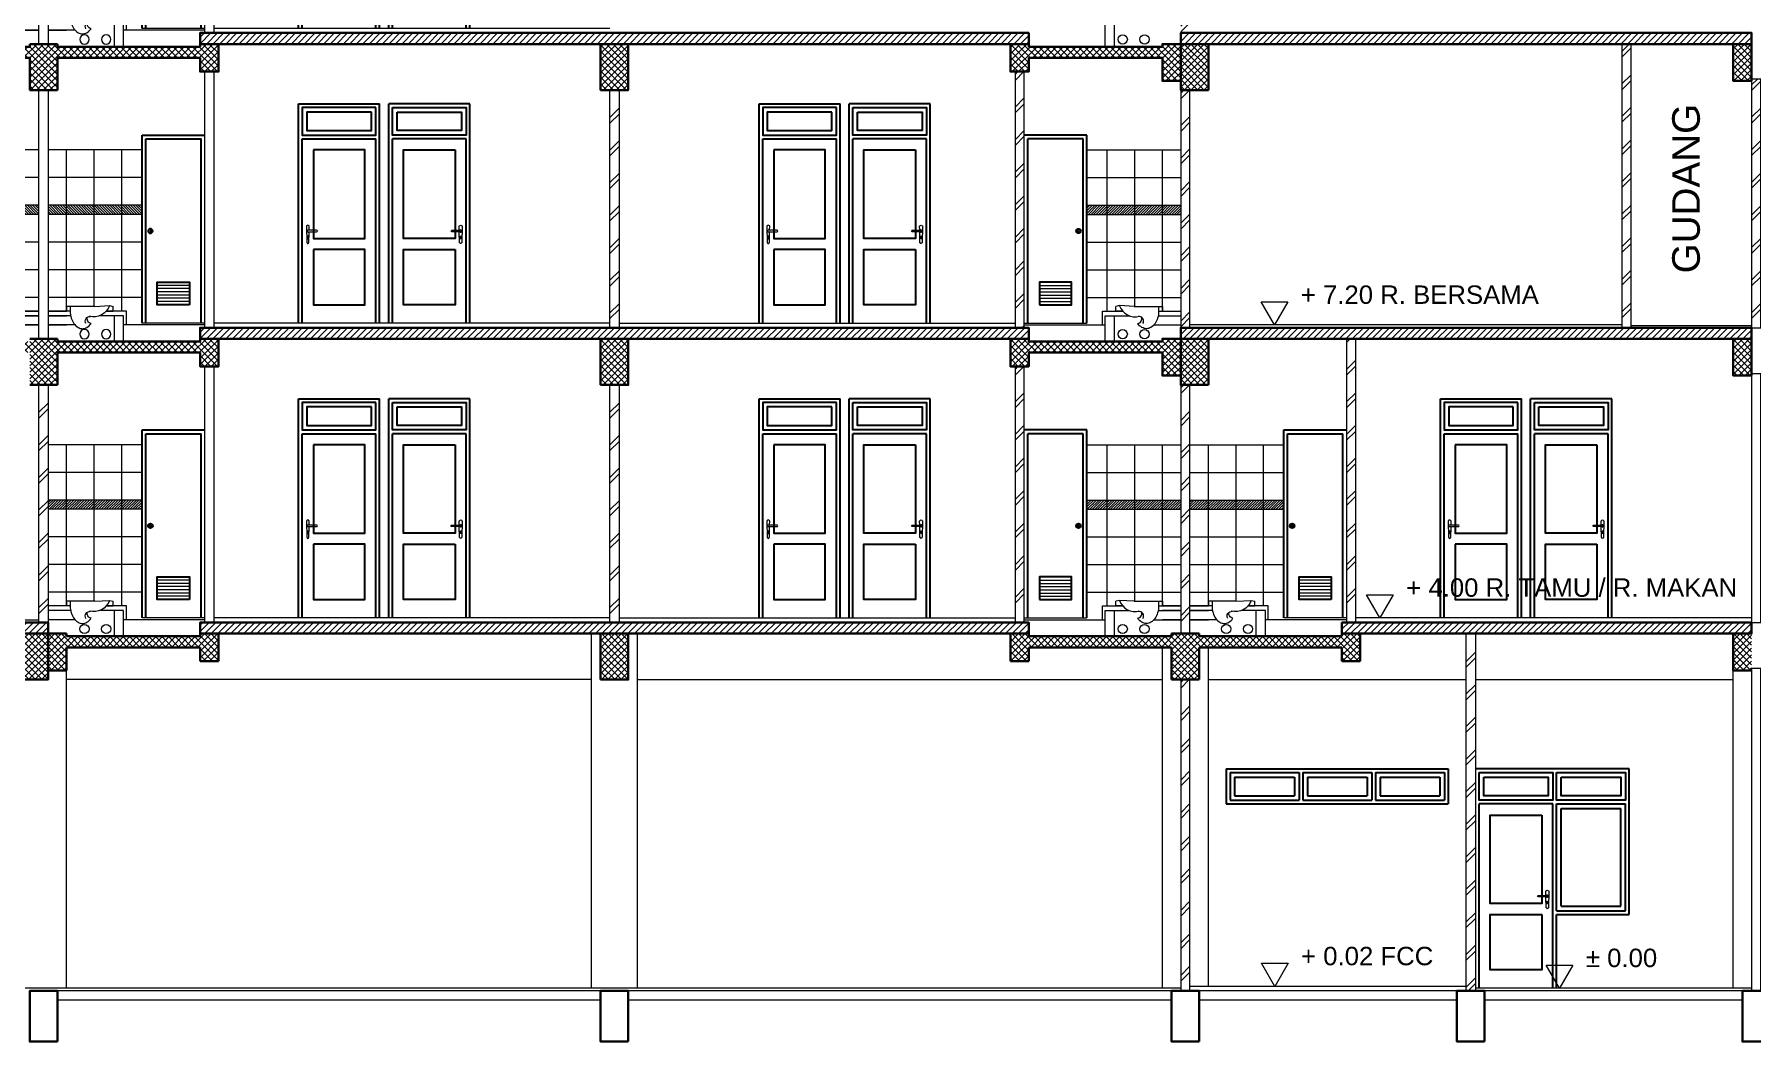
# Model space of a CAD drawing. Header units: millimetres. Extents: x -16 to 103, y -17 to 67.
# Drawn here: x 43.3 to 61.95, y -0.58 to 10.36 of the extents above; entities that cross this region are included whole.
import ezdxf

# ---------------------------------------------------------------- set-up
doc = ezdxf.new("R2010")
doc.units = ezdxf.units.MM
for name, color, linetype, lineweight in [('ars', 11, 'Continuous', 0), ('BLK', 1, 'Continuous', 30), ('lan', 7, 'Continuous', 15), ('NOT', 7, 'Continuous', 20), ('SANITAIR', 15, 'Continuous', 9), ('tem', 5, 'Continuous', 20)]:
    doc.layers.add(name, color=color, linetype=linetype, lineweight=lineweight)
doc.layers.add('Kusen', color=30, linetype='Continuous')
doc.styles.add('S', font='simplex', dxfattribs={"width": 0.75})
doc.styles.get("Standard").update_dxf_attribs({"font": 'arial.ttf'})
pattern_1 = [(45, (0, 0), (-0.03535534, 0.03535534), [])]
pattern_2 = [(45, (0, 0), (-0.03535534, 0.03535534), []), (135, (0, 0), (-0.03535534, -0.03535534), [])]
pattern_3 = [(45, (0, 3.2), (-0.03535534, 0.03535534), []), (135, (0, 3.2), (-0.03535534, -0.03535534), [])]

# ---------------------------------------------------------------- blocks, each defined once
blk = doc.blocks.new('PEIL')
blk.add_lwpolyline([(-0.188, 0.325), (0.188, 0.325), (0, 0)], close=True)
at = {"style": 'S', "width": 1.1, "flags": 4}
blk.add_attdef('CAT', (0.265, 0.036), '', height=0.2, dxfattribs=at)
blk = doc.blocks.new('GAGANG PINTU')
at = {"ltscale": 0.2}
for points in [[(1350.01, 1379.82, -1), (1350.01, 1379.836), (1350.106, 1379.836, -1), (1350.106, 1379.82), (1350.01, 1379.82)], [(1350.091, 1379.836), (1350.09, 1379.884), (1350.094, 1379.884, -0.666667), (1350.118, 1379.884), (1350.122, 1379.884), (1350.118, 1379.7), (1350.114, 1379.7, -1), (1350.098, 1379.7), (1350.094, 1379.7), (1350.091, 1379.82)]]:
    blk.add_lwpolyline(points, format="xyb", dxfattribs=at)
at = {"lineweight": 0, "ltscale": 0.2}
blk.add_lwpolyline([(1350.102, 1379.758, -3.732051), (1350.11, 1379.758), (1350.11, 1379.748, -1), (1350.102, 1379.748), (1350.102, 1379.758)], format="xyb", dxfattribs=at)
blk.add_lwpolyline([(1350.105, 1379.768), (1350.107, 1379.768), (1350.107, 1379.76), (1350.105, 1379.76)], close=True, dxfattribs=at)
blk.add_circle((1350.106, 1379.764), 0.0072, dxfattribs=at)
blk.add_arc((1350.106, 1379.828), 0.012, 221.8103, 138.1897, dxfattribs=at)
blk = doc.blocks.new('Sswc2')
for p, q in [((-0.465, 0.01), (-0.505, 0)), ((-0.505, -0.05), (-0.505, 0)), ((-0.306, 0), (-0.465, 0.01)), ((-0.306, 0), (0, 0)), ((-0.04, 0), (-0.04, -0.05)), ((0, 0), (0, -0.05)), ((-0.433, -0.05), (-0.505, -0.05)), ((-0.04, -0.05), (0, -0.05))]:
    blk.add_line(p, q)
blk.add_lwpolyline([(-0.04, -0.05, -0.070615), (-0.051, -0.125, -0.082272), (-0.079, -0.184, -0.106848), (-0.125, -0.227, -0.134472), (-0.173, -0.24, -0.134472), (-0.221, -0.227, -0.106848), (-0.267, -0.184, -0.006572)], format="xyb")
for centre, radius, start, end in [((-0.294, 0.069), 0.181, 199.1507, 284.8781), ((-0.277, -0.131), 0.0539, 281.0512, 16.0423), ((-0.254, -0.159), 0.0509, 329.5758, 97.5426)]:
    blk.add_arc(centre, radius, start, end)
blk = doc.blocks.new('typikal-1')
at = {"layer": 'ars', "linetype": 'ByBlock'}
h = blk.add_hatch(dxfattribs=at)
h.set_pattern_fill('_USER', color=256, scale=0.02, angle=45, pattern_type=0)
h.set_pattern_definition([(45, (-15.215, -6.97), (-0.014142136, 0.014142136), [])])
h.paths.add_polyline_path([(6.15, 1.23), (6.15, 1.33), (5.13, 1.33), (5.13, 1.23)])
h = blk.add_hatch(dxfattribs=at)
h.set_pattern_fill('_USER', color=256, scale=0.02, angle=45, pattern_type=0)
h.set_pattern_definition([(45, (-14.095, -6.97), (-0.014142136, 0.014142136), [])])
h.paths.add_polyline_path([(7.27, 1.23), (7.27, 1.33), (6.25, 1.33), (6.25, 1.23)])
at = {"layer": 'ars'}
for p, q in [((5.13, 1.93), (6.15, 1.93)), ((5.35, 0.18), (5.35, 1.93)), ((5.65, 0.23), (5.65, 1.93)), ((5.95, 0.18), (5.95, 1.93)), ((6.25, 0.18), (6.25, 1.93)), ((6.25, 1.93), (7.27, 1.93)), ((6.45, 0.18), (6.45, 1.93)), ((6.75, 0.23), (6.75, 1.93)), ((7.05, 0.18), (7.05, 1.93)), ((5.13, 1.63), (6.15, 1.63)), ((6.25, 1.63), (7.27, 1.63)), ((5.13, 1.33), (6.15, 1.33)), ((6.25, 1.33), (7.27, 1.33)), ((5.13, 1.23), (6.15, 1.23)), ((6.25, 1.23), (7.27, 1.23)), ((5.13, 0.93), (6.15, 0.93)), ((6.25, 0.93), (7.27, 0.93)), ((5.13, 0.63), (6.15, 0.63)), ((6.25, 0.63), (7.27, 0.63)), ((4.615, 0.46), (4.965, 0.46)), ((4.615, 0.425), (4.965, 0.425)), ((4.615, 0.39), (4.965, 0.39)), ((7.785, 0.46), (7.435, 0.46)), ((7.785, 0.425), (7.435, 0.425)), ((7.785, 0.39), (7.435, 0.39)), ((4.615, 0.355), (4.965, 0.355)), ((4.615, 0.32), (4.965, 0.32)), ((4.615, 0.285), (4.965, 0.285)), ((5.13, 0.33), (6.15, 0.33)), ((6.25, 0.33), (7.27, 0.33)), ((7.785, 0.355), (7.435, 0.355)), ((7.785, 0.32), (7.435, 0.32)), ((7.785, 0.285), (7.435, 0.285))]:
    blk.add_line(p, q, dxfattribs=at)
at = {"layer": 'BLK'}
for p, q in [((6.05, 3.08), (6.35, 3.08)), ((6.35, 2.58), (6.05, 2.58))]:
    blk.add_line(p, q, dxfattribs=at)
for points in [[(6.05, 3.08), (6.05, 3.05), (4.5, 3.05), (4.5, 3.08), (4.3, 3.08), (4.3, 2.78), (4.5, 2.78), (4.5, 2.93), (6.05, 2.93), (6.05, 2.58)], [(6.35, 3.08), (6.35, 3.05), (7.9, 3.05), (7.9, 3.08), (8.1, 3.08), (8.1, 2.78), (7.9, 2.78), (7.9, 2.93), (6.35, 2.93), (6.35, 2.58)]]:
    blk.add_lwpolyline(points, dxfattribs=at)
at = {"layer": 'Kusen'}
for p, q in [((1.57, 0.05), (1.57, 2.43)), ((1.57, 2.43), (2.45, 2.43)), ((2.45, 0.05), (2.45, 2.43)), ((3.43, 2.43), (2.55, 2.43)), ((2.55, 0.05), (2.55, 2.43)), ((3.43, 0.05), (3.43, 2.43)), ((8.97, 0.05), (8.97, 2.43)), ((8.97, 2.43), (9.85, 2.43)), ((9.85, 0.05), (9.85, 2.43)), ((10.83, 2.43), (9.95, 2.43)), ((9.95, 0.05), (9.95, 2.43)), ((10.83, 0.05), (10.83, 2.43)), ((5.13, 2.09), (4.45, 2.09)), ((5.13, 0.05), (5.13, 2.09)), ((7.27, 0.05), (7.27, 2.09)), ((7.27, 2.09), (7.95, 2.09)), ((1.61, 0.05), (1.61, 2.05)), ((1.61, 2.05), (2.41, 2.05)), ((2.41, 0.05), (2.41, 2.05)), ((2.59, 0.05), (2.59, 2.05)), ((3.39, 2.05), (2.59, 2.05)), ((3.39, 0.05), (3.39, 2.05)), ((4.49, 0.05), (4.49, 2.05)), ((5.09, 2.05), (4.49, 2.05)), ((5.09, 0.05), (5.09, 2.05)), ((7.31, 0.05), (7.31, 2.05)), ((7.31, 2.05), (7.91, 2.05)), ((7.91, 0.05), (7.91, 2.05)), ((9.01, 0.05), (9.01, 2.05)), ((9.01, 2.05), (9.81, 2.05)), ((9.81, 0.05), (9.81, 2.05)), ((9.99, 0.05), (9.99, 2.05)), ((10.79, 2.05), (9.99, 2.05)), ((10.79, 0.05), (10.79, 2.05))]:
    blk.add_line(p, q, dxfattribs=at)
for points in [[(2.41, 2.39), (1.61, 2.39), (1.61, 2.09), (2.41, 2.09)], [(2.36, 2.34), (1.66, 2.34), (1.66, 2.14), (2.36, 2.14)], [(2.59, 2.39), (3.39, 2.39), (3.39, 2.09), (2.59, 2.09)], [(2.64, 2.34), (3.34, 2.34), (3.34, 2.14), (2.64, 2.14)], [(9.81, 2.39), (9.01, 2.39), (9.01, 2.09), (9.81, 2.09)], [(9.76, 2.34), (9.06, 2.34), (9.06, 2.14), (9.76, 2.14)], [(9.99, 2.39), (10.79, 2.39), (10.79, 2.09), (9.99, 2.09)], [(10.04, 2.34), (10.74, 2.34), (10.74, 2.14), (10.04, 2.14)], [(1.73, 1.93), (1.73, 0.97), (2.29, 0.97), (2.29, 1.93)], [(3.27, 1.93), (3.27, 0.97), (2.71, 0.97), (2.71, 1.93)], [(9.13, 1.93), (9.13, 0.97), (9.69, 0.97), (9.69, 1.93)], [(10.67, 1.93), (10.67, 0.97), (10.11, 0.97), (10.11, 1.93)], [(1.73, 0.85), (1.73, 0.25), (2.29, 0.25), (2.29, 0.85)], [(3.27, 0.85), (3.27, 0.25), (2.71, 0.25), (2.71, 0.85)], [(9.13, 0.85), (9.13, 0.25), (9.69, 0.25), (9.69, 0.85)], [(10.67, 0.85), (10.67, 0.25), (10.11, 0.25), (10.11, 0.85)], [(4.615, 0.25), (4.965, 0.25), (4.965, 0.495), (4.615, 0.495)], [(7.785, 0.25), (7.435, 0.25), (7.435, 0.495), (7.785, 0.495)]]:
    blk.add_lwpolyline(points, close=True, dxfattribs=at)
for centre, radius in [((5.04, 1.05), 0.025), ((5.04, 1.05), 0.005), ((7.36, 1.05), 0.025), ((7.36, 1.05), 0.005)]:
    blk.add_circle(centre, radius, dxfattribs=at)
at = {"layer": 'lan'}
for p, q in [((0.05, 0.05), (4.35, 0.05)), ((4.45, 0.05), (5.13, 0.05)), ((4.45, 0.03), (5.33, 0.03)), ((5.3, 0.03), (5.3, 0.18)), ((5.3, 0.18), (5.52, 0.18)), ((5.43, 0.13), (5.592, 0.13)), ((5.858, 0.03), (6.15, 0.03)), ((5.905, 0.13), (6.15, 0.13)), ((5.91, 0.18), (6.15, 0.18)), ((6.15, 0.18), (5.95, 0.18)), ((6.15, 0.13), (5.95, 0.13)), ((6.15, 0.03), (5.95, 0.03)), ((6.49, 0.18), (6.25, 0.18)), ((6.25, 0.18), (6.45, 0.18)), ((6.495, 0.13), (6.25, 0.13)), ((6.25, 0.13), (6.45, 0.13)), ((6.542, 0.03), (6.25, 0.03)), ((6.25, 0.03), (6.45, 0.03)), ((6.97, 0.13), (6.808, 0.13)), ((7.1, 0.18), (6.88, 0.18)), ((7.95, 0.03), (7.07, 0.03)), ((7.1, 0.03), (7.1, 0.18)), ((7.95, 0.05), (7.27, 0.05)), ((12.35, 0.05), (8.05, 0.05))]:
    blk.add_line(p, q, dxfattribs=at)
for centre in [(5.52, -0.07), (5.756, -0.07), (6.644, -0.07), (6.88, -0.07)]:
    blk.add_circle(centre, 0.05, dxfattribs=at)
at = {"layer": 'tem'}
for p, q in [((4.35, 2.78), (4.35, 0)), ((4.45, 0), (4.45, 2.78)), ((7.95, 0), (7.95, 2.78)), ((8.05, 2.78), (8.05, 0)), ((6.15, 2.58), (6.15, -0.12)), ((6.25, -0.12), (6.25, 2.58)), ((5.33, -0.15), (5.33, 0.13)), ((5.33, 0.13), (5.43, 0.13)), ((5.43, -0.15), (5.43, 0.13)), ((6.97, -0.15), (6.97, 0.13)), ((7.07, 0.13), (6.97, 0.13)), ((7.07, -0.15), (7.07, 0.13))]:
    blk.add_line(p, q, dxfattribs=at)
at = {"layer": 'ars', "extrusion": (0, 0, -1), "zscale": -1, "rotation": 359.9999927123874}
for p in [(-1351.776, -1378.778), (-1359.176, -1378.778)]:
    blk.add_blockref('GAGANG PINTU', p, dxfattribs=at)
at = {"layer": 'ars', "extrusion": (0, 0, -1), "xscale": -1, "zscale": -1, "rotation": 7.287612593387394e-06}
for p in [(1346.776, -1378.778), (1339.376, -1378.778)]:
    blk.add_blockref('GAGANG PINTU', p, dxfattribs=at)
at = {"layer": 'SANITAIR'}
blk.add_blockref('Sswc2', (5.95, 0.23), dxfattribs=at)
at = {"layer": 'SANITAIR', "xscale": -1}
blk.add_blockref('Sswc2', (6.45, 0.23), dxfattribs=at)

msp = doc.modelspace()

# ---------------------------------------------------------------- hatches: boundary and pattern name
at = {"layer": 'ars'}
h = msp.add_hatch(dxfattribs=at)
h.set_pattern_fill('TEMBOK', color=256, scale=0.25)
h.set_pattern_definition([(45, (6.2, 9.335), (-0.1767767, 0.1767767), []), (45, (6.2625, 9.335), (-0.1767767, 0.1767767), [])])
h.paths.add_polyline_path([(55.75, 12.955), (55.85, 12.955), (55.85, 10.255), (55.75, 10.255)])
h = msp.add_hatch(dxfattribs=at)
h.set_pattern_fill('_USER', color=256, scale=0.05, angle=45, pattern_type=0)
h.set_pattern_definition([(45, (0, 3.2), (-0.03535534, 0.03535534), [])])
h.paths.add_polyline_path([(45.1, 10.255), (54.1, 10.255), (54.1, 10.375), (45.1, 10.375)])
h = msp.add_hatch(dxfattribs=at)
h.set_pattern_fill('_USER', color=256, scale=0.05, angle=45, pattern_type=0)
h.set_pattern_definition(pattern_1)
h.paths.add_polyline_path([(55.75, 10.255), (61.95, 10.255), (61.95, 10.375), (55.75, 10.375)])
h = msp.add_hatch(dxfattribs=at)
h.set_pattern_fill('_USER', color=256, scale=0.05, angle=45, double=1, pattern_type=0)
h.set_pattern_definition(pattern_3)
h.paths.add_polyline_path([(45.3, 10.255), (45.1, 10.255), (45.1, 10.225), (43.55, 10.225), (43.55, 10.255), (43.25, 10.255), (43.25, 10.225), (41.7, 10.225), (41.7, 10.255), (41.5, 10.255), (41.5, 9.955), (41.7, 9.955), (41.7, 10.105), (43.25, 10.105), (43.25, 9.755), (43.55, 9.755), (43.55, 10.105), (45.1, 10.105), (45.1, 9.955), (45.3, 9.955)])
h = msp.add_hatch(dxfattribs=at)
h.set_pattern_fill('_USER', color=256, scale=0.05, angle=45, double=1, pattern_type=0)
h.set_pattern_definition(pattern_3)
h.paths.add_polyline_path([(49.45, 9.755), (49.75, 9.755), (49.75, 10.255), (49.45, 10.255)])
h = msp.add_hatch(dxfattribs=at)
h.set_pattern_fill('_USER', color=256, scale=0.05, angle=45, double=1, pattern_type=0)
h.set_pattern_definition(pattern_3)
h.paths.add_polyline_path([(55.75, 10.255), (55.55, 10.255), (55.55, 10.225), (54.1, 10.225), (54.1, 10.255), (53.9, 10.255), (53.9, 9.955), (54.1, 9.955), (54.1, 10.105), (55.55, 10.105), (55.55, 9.855), (55.75, 9.855)])
h = msp.add_hatch(dxfattribs=at)
h.set_pattern_fill('_USER', color=256, scale=0.05, angle=45, double=1, pattern_type=0)
h.set_pattern_definition(pattern_2)
h.paths.add_polyline_path([(55.75, 9.755), (56.05, 9.755), (56.05, 10.255), (55.75, 10.255)])
h = msp.add_hatch(dxfattribs=at)
h.set_pattern_fill('TEMBOK', color=256, scale=0.25)
h.set_pattern_definition([(45, (13.81, 6.225), (-0.1767767, 0.1767767), []), (45, (13.8725, 6.225), (-0.1767767, 0.1767767), [])])
h.paths.add_polyline_path([(60.54, 10.255), (60.64, 10.255), (60.64, 7.175), (60.54, 7.175)])
h = msp.add_hatch(dxfattribs=at)
h.set_pattern_fill('_USER', color=256, scale=0.05, angle=45, double=1, pattern_type=0)
h.set_pattern_definition(pattern_2)
h.paths.add_polyline_path([(61.75, 9.855), (61.95, 9.855), (61.95, 10.255), (61.75, 10.255)])
h = msp.add_hatch(dxfattribs=at)
h.set_pattern_fill('TEMBOK', color=256, scale=0.25)
h.set_pattern_definition([(45, (4.4, 6.335), (-0.1767767, 0.1767767), []), (45, (4.4625, 6.335), (-0.1767767, 0.1767767), [])])
h.paths.add_polyline_path([(53.95, 9.955), (54.05, 9.955), (54.05, 7.175), (53.95, 7.175)])
h = msp.add_hatch(dxfattribs=at)
h.set_pattern_fill('TEMBOK', color=256, scale=0.25)
h.set_pattern_definition([(45, (37.2, 6.3), (-0.1767767, 0.1767767), []), (45, (37.2625, 6.3), (-0.1767767, 0.1767767), [])])
h.paths.add_polyline_path([(49.65, 9.755), (49.55, 9.755), (49.55, 7.175), (49.65, 7.175)])
h = msp.add_hatch(dxfattribs=at)
h.set_pattern_fill('TEMBOK', color=256, scale=0.25)
h.set_pattern_definition([(45, (6.2, 6.135), (-0.1767767, 0.1767767), []), (45, (6.2625, 6.135), (-0.1767767, 0.1767767), [])])
h.paths.add_polyline_path([(55.75, 9.755), (55.85, 9.755), (55.85, 7.055), (55.75, 7.055)])
h = msp.add_hatch(dxfattribs=at)
h.set_pattern_fill('TEMBOK', color=256, scale=0.25)
h.set_pattern_definition([(45, (12.4, 6.225), (-0.1767767, 0.1767767), []), (45, (12.4625, 6.225), (-0.1767767, 0.1767767), [])])
h.paths.add_polyline_path([(61.95, 9.875), (62.05, 9.875), (62.05, 7.175), (61.95, 7.175)])
at = {"layer": 'ars', "linetype": 'ByBlock'}
h = msp.add_hatch(dxfattribs=at)
h.set_pattern_fill('_USER', color=256, scale=0.02, angle=45, pattern_type=0)
h.set_pattern_definition([(45, (34.385, 0.205), (-0.014142136, 0.014142136), [])])
h.paths.add_polyline_path([(55.75, 8.405), (55.75, 8.505), (54.73, 8.505), (54.73, 8.405)])
at = {"layer": 'ars'}
h = msp.add_hatch(dxfattribs=at)
h.set_pattern_fill('_USER', color=256, scale=0.05, angle=45, pattern_type=0)
h.set_pattern_definition(pattern_1)
h.paths.add_polyline_path([(45.1, 7.055), (54.1, 7.055), (54.1, 7.175), (45.1, 7.175)])
h = msp.add_hatch(dxfattribs=at)
h.set_pattern_fill('_USER', color=256, scale=0.05, angle=45, pattern_type=0)
h.set_pattern_definition(pattern_1)
h.paths.add_polyline_path([(55.75, 7.055), (61.95, 7.055), (61.95, 7.175), (55.75, 7.175)])
h = msp.add_hatch(dxfattribs=at)
h.set_pattern_fill('_USER', color=256, scale=0.05, angle=45, double=1, pattern_type=0)
h.set_pattern_definition(pattern_2)
h.paths.add_polyline_path([(43.25, 7.055), (43.25, 7.025), (41.7, 7.025), (41.5, 7.055), (41.5, 6.755), (41.7, 6.755), (41.7, 6.905), (43.25, 6.905), (43.25, 6.555), (43.55, 6.555), (43.55, 6.905), (45.1, 6.905), (45.1, 6.755), (45.3, 6.755), (45.3, 7.055), (45.1, 7.055), (45.1, 7.025), (43.55, 7.025), (43.55, 7.055)])
h = msp.add_hatch(dxfattribs=at)
h.set_pattern_fill('_USER', color=256, scale=0.05, angle=45, double=1, pattern_type=0)
h.set_pattern_definition(pattern_2)
h.paths.add_polyline_path([(49.45, 6.555), (49.75, 6.555), (49.75, 7.055), (49.45, 7.055)])
h = msp.add_hatch(dxfattribs=at)
h.set_pattern_fill('_USER', color=256, scale=0.05, angle=45, double=1, pattern_type=0)
h.set_pattern_definition(pattern_2)
h.paths.add_polyline_path([(54.1, 7.025), (54.1, 7.055), (53.9, 7.055), (53.9, 6.755), (54.1, 6.755), (54.1, 6.905), (55.55, 6.905), (55.55, 6.655), (55.75, 6.655), (55.75, 7.055), (55.55, 7.055), (55.55, 7.025)])
h = msp.add_hatch(dxfattribs=at)
h.set_pattern_fill('_USER', color=256, scale=0.05, angle=45, double=1, pattern_type=0)
h.set_pattern_definition(pattern_2)
h.paths.add_polyline_path([(56.05, 7.055), (55.75, 7.055), (55.75, 6.555), (56.05, 6.555)])
h = msp.add_hatch(dxfattribs=at)
h.set_pattern_fill('TEMBOK', color=256, scale=0.25)
h.set_pattern_definition([(45, (8, 3.135), (-0.1767767, 0.1767767), []), (45, (8.0625, 3.135), (-0.1767767, 0.1767767), [])])
h.paths.add_polyline_path([(57.55, 7.055), (57.65, 7.055), (57.65, 3.975), (57.55, 3.975)])
h = msp.add_hatch(dxfattribs=at)
h.set_pattern_fill('_USER', color=256, scale=0.05, angle=45, double=1, pattern_type=0)
h.set_pattern_definition(pattern_2)
h.paths.add_polyline_path([(61.75, 6.655), (61.95, 6.655), (61.95, 6.675), (61.95, 7.055), (61.75, 7.055)])
h = msp.add_hatch(dxfattribs=at)
h.set_pattern_fill('TEMBOK', color=256, scale=0.25)
h.set_pattern_definition([(45, (4.4, 3.135), (-0.1767767, 0.1767767), []), (45, (4.4625, 3.135), (-0.1767767, 0.1767767), [])])
h.paths.add_polyline_path([(53.95, 6.755), (54.05, 6.755), (54.05, 3.975), (53.95, 3.975)])
h = msp.add_hatch(dxfattribs=at)
h.set_pattern_fill('TEMBOK', color=256, scale=0.25)
h.set_pattern_definition([(45, (31, 3.1), (-0.1767767, 0.1767767), []), (45, (31.0625, 3.1), (-0.1767767, 0.1767767), [])])
h.paths.add_polyline_path([(43.45, 6.555), (43.35, 6.555), (43.35, 3.975), (43.45, 3.975)])
h = msp.add_hatch(dxfattribs=at)
h.set_pattern_fill('TEMBOK', color=256, scale=0.25)
h.set_pattern_definition([(45, (37.2, 3.1), (-0.1767767, 0.1767767), []), (45, (37.2625, 3.1), (-0.1767767, 0.1767767), [])])
h.paths.add_polyline_path([(49.65, 6.555), (49.55, 6.555), (49.55, 3.975), (49.65, 3.975)])
h = msp.add_hatch(dxfattribs=at)
h.set_pattern_fill('TEMBOK', color=256, scale=0.25)
h.set_pattern_definition([(45, (6.2, 2.935), (-0.1767767, 0.1767767), []), (45, (6.2625, 2.935), (-0.1767767, 0.1767767), [])])
h.paths.add_polyline_path([(55.75, 6.555), (55.85, 6.555), (55.85, 3.855), (55.75, 3.855)])
at = {"layer": 'ars', "linetype": 'ByBlock'}
h = msp.add_hatch(dxfattribs=at)
h.set_pattern_fill('_USER', color=256, scale=0.02, angle=45, pattern_type=0)
h.set_pattern_definition([(45, (-15.215, -6.97), (-0.0141421356, 0.0141421356), [])])
h.paths.add_polyline_path([(43.45, 5.205), (43.45, 5.305), (44.47, 5.305), (44.47, 5.205)])
h = msp.add_hatch(dxfattribs=at)
h.set_pattern_fill('_USER', color=256, scale=0.02, angle=45, pattern_type=0)
h.set_pattern_definition([(45, (34.569642, -2.994994), (-0.014142136, 0.014142136), [])])
h.paths.add_polyline_path([(55.75, 5.205), (55.75, 5.305), (54.73, 5.305), (54.73, 5.205)])
h = msp.add_hatch(dxfattribs=at)
h.set_pattern_fill('_USER', color=256, scale=0.02, angle=45, pattern_type=0)
h.set_pattern_definition([(45, (35.689642, -2.994994), (-0.014142136, 0.014142136), [])])
h.paths.add_polyline_path([(56.87, 5.205), (56.87, 5.305), (55.85, 5.305), (55.85, 5.205)])
at = {"layer": 'ars'}
h = msp.add_hatch(dxfattribs=at)
h.set_pattern_fill('_USER', color=256, scale=0.05, angle=45, pattern_type=0)
h.set_pattern_definition(pattern_1)
h.paths.add_polyline_path([(30.95, 3.855), (43.45, 3.855), (43.45, 3.975), (30.95, 3.975)])
h = msp.add_hatch(dxfattribs=at)
h.set_pattern_fill('_USER', color=256, scale=0.05, angle=45, pattern_type=0)
h.set_pattern_definition(pattern_1)
h.paths.add_polyline_path([(45.1, 3.855), (54.1, 3.855), (54.1, 3.975), (45.1, 3.975)])
h = msp.add_hatch(dxfattribs=at)
h.set_pattern_fill('_USER', color=256, scale=0.05, angle=45, pattern_type=0)
h.set_pattern_definition(pattern_1)
h.paths.add_polyline_path([(57.5, 3.975), (61.95, 3.975), (61.95, 3.855), (57.5, 3.855)])
h = msp.add_hatch(dxfattribs=at)
h.set_pattern_fill('_USER', color=256, scale=0.05, angle=45, double=1, pattern_type=0)
h.set_pattern_definition(pattern_2)
h.paths.add_polyline_path([(43.15, 3.855), (43.15, 3.355), (43.45, 3.355), (43.45, 3.855)])
h = msp.add_hatch(dxfattribs=at)
h.set_pattern_fill('_USER', color=256, scale=0.05, angle=45, double=1, pattern_type=0)
h.set_pattern_definition(pattern_2)
h.paths.add_polyline_path([(45.3, 3.855), (45.1, 3.855), (45.1, 3.825), (43.65, 3.825), (43.65, 3.855), (43.45, 3.855), (43.45, 3.735), (43.45, 3.455), (43.65, 3.455), (43.65, 3.705), (45.1, 3.705), (45.1, 3.555), (45.3, 3.555)])
h = msp.add_hatch(dxfattribs=at)
h.set_pattern_fill('_USER', color=256, scale=0.05, angle=45, double=1, pattern_type=0)
h.set_pattern_definition(pattern_2)
h.paths.add_polyline_path([(49.75, 3.855), (49.45, 3.855), (49.45, 3.355), (49.75, 3.355)])
h = msp.add_hatch(dxfattribs=at)
h.set_pattern_fill('_USER', color=256, scale=0.05, angle=45, double=1, pattern_type=0)
h.set_pattern_definition(pattern_2)
h.paths.add_polyline_path([(57.7, 3.855), (57.5, 3.855), (57.5, 3.825), (55.95, 3.825), (55.95, 3.855), (55.65, 3.855), (55.65, 3.825), (54.1, 3.825), (54.1, 3.855), (53.9, 3.855), (53.9, 3.555), (54.1, 3.555), (54.1, 3.705), (55.65, 3.705), (55.65, 3.355), (55.95, 3.355), (55.95, 3.705), (57.5, 3.705), (57.5, 3.555), (57.7, 3.555)])
h = msp.add_hatch(dxfattribs=at)
h.set_pattern_fill('TEMBOK', color=256, scale=0.25)
h.set_pattern_definition([(45, (15.5, 0.155), (-0.1767767, 0.1767767), []), (45, (15.5625, 0.155), (-0.1767767, 0.1767767), [])])
h.paths.add_polyline_path([(58.85, 3.855), (58.95, 3.855), (58.95, -0.025), (58.85, -0.025)])
h = msp.add_hatch(dxfattribs=at)
h.set_pattern_fill('_USER', color=256, scale=0.05, angle=45, double=1, pattern_type=0)
h.set_pattern_definition([(45, (-5.103317, 2e-15), (-0.03535534, 0.03535534), []), (135, (-5.103317, 2e-15), (-0.03535534, -0.03535534), [])])
h.paths.add_polyline_path([(61.75, 3.855), (61.95, 3.855), (61.95, 3.475), (61.95, 3.475), (61.95, 3.455), (61.75, 3.455)])
h = msp.add_hatch(dxfattribs=at)
h.set_pattern_fill('TEMBOK', color=256, scale=0.25)
h.set_pattern_definition([(45, (18.6, -0.945), (-0.1767767, 0.1767767), []), (45, (18.6625, -0.945), (-0.1767767, 0.1767767), [])])
h.paths.add_polyline_path([(55.75, 3.355), (55.85, 3.355), (55.85, -0.025), (55.75, -0.025)])

# ---------------------------------------------------------------- linework, layer by layer
for p, q in [((54.73, 9.105), (55.75, 9.105)), ((54.95, 7.355), (54.95, 9.105)), ((55.25, 7.405), (55.25, 9.105)), ((55.55, 7.355), (55.55, 9.105)), ((54.73, 8.805), (55.75, 8.805)), ((54.73, 8.505), (55.75, 8.505)), ((54.73, 8.405), (55.75, 8.405)), ((54.73, 8.105), (55.75, 8.105)), ((54.73, 7.805), (55.75, 7.805)), ((54.215, 7.635), (54.565, 7.635)), ((54.215, 7.6), (54.565, 7.6)), ((54.215, 7.565), (54.565, 7.565)), ((54.215, 7.53), (54.565, 7.53)), ((54.215, 7.495), (54.565, 7.495)), ((54.73, 7.505), (55.75, 7.505)), ((54.215, 7.46), (54.565, 7.46)), ((44.47, 5.905), (43.45, 5.905)), ((43.65, 4.155), (43.65, 5.905)), ((43.95, 4.205), (43.95, 5.905)), ((44.25, 4.155), (44.25, 5.905)), ((54.73, 5.905), (55.75, 5.905)), ((54.95, 4.155), (54.95, 5.905)), ((55.25, 4.205), (55.25, 5.905)), ((55.55, 4.155), (55.55, 5.905)), ((55.85, 5.905), (56.87, 5.905)), ((55.85, 4.155), (55.85, 5.905)), ((56.05, 4.155), (56.05, 5.905)), ((56.35, 4.205), (56.35, 5.905)), ((56.65, 4.155), (56.65, 5.905)), ((44.47, 5.605), (43.45, 5.605)), ((54.73, 5.605), (55.75, 5.605)), ((55.85, 5.605), (56.87, 5.605)), ((44.47, 5.305), (43.45, 5.305)), ((54.73, 5.305), (55.75, 5.305)), ((55.85, 5.305), (56.87, 5.305)), ((44.47, 5.205), (43.45, 5.205)), ((54.73, 5.205), (55.75, 5.205)), ((55.85, 5.205), (56.87, 5.205)), ((44.47, 4.905), (43.45, 4.905)), ((54.73, 4.905), (55.75, 4.905)), ((55.85, 4.905), (56.87, 4.905)), ((44.47, 4.605), (43.45, 4.605)), ((54.73, 4.605), (55.75, 4.605)), ((55.85, 4.605), (56.87, 4.605)), ((44.47, 4.305), (43.45, 4.305)), ((44.985, 4.435), (44.635, 4.435)), ((44.985, 4.4), (44.635, 4.4)), ((44.985, 4.365), (44.635, 4.365)), ((44.985, 4.33), (44.635, 4.33)), ((44.985, 4.295), (44.635, 4.295)), ((54.215, 4.435), (54.565, 4.435)), ((54.215, 4.4), (54.565, 4.4)), ((54.215, 4.365), (54.565, 4.365)), ((54.215, 4.33), (54.565, 4.33)), ((54.215, 4.295), (54.565, 4.295)), ((54.73, 4.305), (55.75, 4.305)), ((55.85, 4.305), (56.87, 4.305)), ((57.385, 4.435), (57.035, 4.435)), ((57.385, 4.4), (57.035, 4.4)), ((57.385, 4.365), (57.035, 4.365)), ((57.385, 4.33), (57.035, 4.33)), ((57.385, 4.295), (57.035, 4.295)), ((44.985, 4.26), (44.635, 4.26)), ((54.215, 4.26), (54.565, 4.26)), ((57.385, 4.26), (57.035, 4.26))]:
    msp.add_line(p, q, dxfattribs=at)
at = {"layer": 'BLK'}
for p, q in [((43.55, 7.055), (43.25, 7.055)), ((43.55, 7.025), (43.55, 7.055)), ((43.55, 6.555), (43.55, 6.905)), ((43.25, 6.555), (43.55, 6.555)), ((43.45, 3.735), (43.45, 3.855)), ((43.65, 3.825), (45.1, 3.825)), ((55.65, 3.825), (54.1, 3.825)), ((55.95, 3.855), (55.65, 3.855)), ((55.65, 3.855), (55.65, 3.825)), ((55.95, 3.825), (55.95, 3.855)), ((55.95, 3.825), (57.5, 3.825)), ((45.1, 3.705), (43.65, 3.705)), ((54.1, 3.705), (55.65, 3.705)), ((55.65, 3.705), (55.65, 3.355)), ((55.95, 3.355), (55.95, 3.705)), ((57.5, 3.705), (55.95, 3.705)), ((55.65, 3.355), (55.95, 3.355))]:
    msp.add_line(p, q, dxfattribs=at)
at = {"layer": 'BLK', "linetype": 'Continuous', "ltscale": 2}
for p, q in [((43.45, 3.855), (43.65, 3.855)), ((43.65, 3.825), (43.65, 3.855)), ((45.1, 3.825), (45.1, 3.855)), ((45.3, 3.855), (45.3, 3.555)), ((53.9, 3.855), (53.9, 3.555)), ((54.1, 3.825), (54.1, 3.855)), ((57.5, 3.825), (57.5, 3.855)), ((57.7, 3.855), (57.7, 3.555)), ((61.75, 3.455), (61.75, 3.855)), ((43.65, 3.455), (43.65, 3.705)), ((45.1, 3.555), (45.1, 3.705)), ((45.3, 3.555), (45.1, 3.555)), ((53.9, 3.555), (54.1, 3.555)), ((54.1, 3.555), (54.1, 3.705)), ((57.5, 3.555), (57.5, 3.705)), ((57.7, 3.555), (57.5, 3.555)), ((43.45, 3.455), (43.65, 3.455)), ((61.95, 3.455), (61.75, 3.455))]:
    msp.add_line(p, q, dxfattribs=at)
at = {"layer": 'BLK'}
for points in [[(45.1, 10.255), (54.1, 10.255), (54.1, 10.375), (45.1, 10.375)], [(55.75, 10.255), (61.95, 10.255), (61.95, 10.375), (55.75, 10.375)], [(49.45, 9.755), (49.75, 9.755), (49.75, 10.255), (49.45, 10.255)], [(56.05, 9.755), (55.75, 9.755), (55.75, 10.255), (56.05, 10.255)], [(61.95, 9.855), (61.75, 9.855), (61.75, 10.255), (61.95, 10.255)], [(45.1, 7.055), (54.1, 7.055), (54.1, 7.175), (45.1, 7.175)], [(55.75, 7.055), (61.95, 7.055), (61.95, 7.175), (55.75, 7.175)], [(49.45, 6.555), (49.75, 6.555), (49.75, 7.055), (49.45, 7.055)], [(56.05, 6.555), (55.75, 6.555), (55.75, 7.055), (56.05, 7.055)], [(61.95, 6.655), (61.75, 6.655), (61.75, 7.055), (61.95, 7.055)], [(30.95, 3.855), (43.45, 3.855), (43.45, 3.975), (30.95, 3.975)], [(45.1, 3.855), (54.1, 3.855), (54.1, 3.975), (45.1, 3.975)], [(57.5, 3.975), (61.95, 3.975), (61.95, 3.855), (57.5, 3.855)], [(43.15, 3.355), (43.45, 3.355), (43.45, 3.855), (43.15, 3.855)], [(49.45, 3.355), (49.75, 3.355), (49.75, 3.855), (49.45, 3.855)]]:
    msp.add_lwpolyline(points, close=True, dxfattribs=at)
for points in [[(55.55, 10.225), (54.1, 10.225), (54.1, 10.255), (53.9, 10.255), (53.9, 9.955), (54.1, 9.955), (54.1, 10.105), (55.55, 10.105)], [(55.55, 10.225), (55.55, 10.255), (55.75, 10.255), (55.75, 9.855), (55.55, 9.855), (55.55, 10.105)], [(43.55, 7.025), (45.1, 7.025), (45.1, 7.055), (45.3, 7.055), (45.3, 6.755), (45.1, 6.755), (45.1, 6.905), (43.55, 6.905)], [(55.55, 7.025), (54.1, 7.025), (54.1, 7.055), (53.9, 7.055), (53.9, 6.755), (54.1, 6.755), (54.1, 6.905), (55.55, 6.905)], [(55.55, 7.025), (55.55, 7.055), (55.75, 7.055), (55.75, 6.655), (55.55, 6.655), (55.55, 6.905)]]:
    msp.add_lwpolyline(points, dxfattribs=at)
at = {"layer": 'BLK', "ltscale": 2}
for points in [[(43.55, -0.575), (43.25, -0.575), (43.25, -0.025), (43.55, -0.025)], [(49.75, -0.575), (49.45, -0.575), (49.45, -0.025), (49.75, -0.025)], [(55.95, -0.575), (55.65, -0.575), (55.65, -0.025), (55.95, -0.025)], [(59.05, -0.575), (58.75, -0.575), (58.75, -0.025), (59.05, -0.025)], [(62.15, -0.575), (61.85, -0.575), (61.85, -0.025), (62.15, -0.025)]]:
    msp.add_lwpolyline(points, close=True, dxfattribs=at)
at = {"layer": 'Kusen'}
for p, q in [((51.17, 7.225), (51.17, 9.605)), ((51.17, 9.605), (52.05, 9.605)), ((52.05, 7.225), (52.05, 9.605)), ((53.03, 9.605), (52.15, 9.605)), ((52.15, 7.225), (52.15, 9.605)), ((53.03, 7.225), (53.03, 9.605)), ((51.21, 7.225), (51.21, 9.225)), ((51.21, 9.225), (52.01, 9.225)), ((52.01, 7.225), (52.01, 9.225)), ((52.19, 7.225), (52.19, 9.225)), ((52.99, 9.225), (52.19, 9.225)), ((52.99, 7.225), (52.99, 9.225)), ((54.73, 9.265), (54.05, 9.265)), ((54.09, 7.225), (54.09, 9.225)), ((54.69, 9.225), (54.09, 9.225)), ((54.69, 7.225), (54.69, 9.225)), ((54.73, 7.225), (54.73, 9.265)), ((46.17, 4.025), (46.17, 6.405)), ((46.17, 6.405), (47.05, 6.405)), ((47.05, 4.025), (47.05, 6.405)), ((48.03, 6.405), (47.15, 6.405)), ((47.15, 4.025), (47.15, 6.405)), ((48.03, 4.025), (48.03, 6.405)), ((51.17, 4.025), (51.17, 6.405)), ((51.17, 6.405), (52.05, 6.405)), ((52.05, 4.025), (52.05, 6.405)), ((53.03, 6.405), (52.15, 6.405)), ((52.15, 4.025), (52.15, 6.405)), ((53.03, 4.025), (53.03, 6.405)), ((58.57, 4.025), (58.57, 6.405)), ((58.57, 6.405), (59.45, 6.405)), ((59.45, 4.025), (59.45, 6.405)), ((60.43, 6.405), (59.55, 6.405)), ((59.55, 4.025), (59.55, 6.405)), ((60.43, 4.025), (60.43, 6.405)), ((44.47, 4.025), (44.47, 6.065)), ((44.47, 6.065), (45.15, 6.065)), ((44.51, 4.025), (44.51, 6.025)), ((44.51, 6.025), (45.11, 6.025)), ((45.11, 4.025), (45.11, 6.025)), ((46.21, 4.025), (46.21, 6.025)), ((46.21, 6.025), (47.01, 6.025)), ((47.01, 4.025), (47.01, 6.025)), ((47.19, 4.025), (47.19, 6.025)), ((47.99, 6.025), (47.19, 6.025)), ((47.99, 4.025), (47.99, 6.025)), ((51.21, 4.025), (51.21, 6.025)), ((51.21, 6.025), (52.01, 6.025)), ((52.01, 4.025), (52.01, 6.025)), ((52.19, 4.025), (52.19, 6.025)), ((52.99, 6.025), (52.19, 6.025)), ((52.99, 4.025), (52.99, 6.025)), ((54.73, 6.065), (54.05, 6.065)), ((54.09, 4.025), (54.09, 6.025)), ((54.69, 6.025), (54.09, 6.025)), ((54.69, 4.025), (54.69, 6.025)), ((54.73, 4.025), (54.73, 6.065)), ((56.87, 4.025), (56.87, 6.065)), ((56.87, 6.065), (57.55, 6.065)), ((56.91, 4.025), (56.91, 6.025)), ((56.91, 6.025), (57.51, 6.025)), ((57.51, 4.025), (57.51, 6.025)), ((58.61, 4.025), (58.61, 6.025)), ((58.61, 6.025), (59.41, 6.025)), ((59.41, 4.025), (59.41, 6.025)), ((59.59, 4.025), (59.59, 6.025)), ((60.39, 6.025), (59.59, 6.025)), ((60.39, 4.025), (60.39, 6.025)), ((60.62, 2.385), (58.95, 2.385)), ((60.62, 0.805), (60.62, 2.385)), ((58.99, 0.005), (58.99, 2.005)), ((59.79, 2.005), (58.99, 2.005)), ((59.79, 0.005), (59.79, 2.005)), ((59.83, 0.845), (59.83, 2.005)), ((59.83, 2.005), (60.58, 2.005)), ((59.88, 0.895), (59.88, 1.955)), ((59.88, 1.955), (60.53, 1.955)), ((60.53, 0.895), (60.53, 1.955)), ((60.58, 0.845), (60.58, 2.005)), ((59.83, 0.845), (60.58, 0.845)), ((59.83, 0.805), (60.62, 0.805)), ((59.83, 0.005), (59.83, 0.805)), ((59.88, 0.895), (60.53, 0.895))]:
    msp.add_line(p, q, dxfattribs=at)
at = {"layer": 'Kusen', "linetype": 'ByBlock'}
for p, q in [((56.245, 2.385), (56.245, 2.005)), ((56.245, 2.385), (58.655, 2.385)), ((56.285, 2.345), (56.285, 2.045)), ((56.285, 2.345), (57.035, 2.345)), ((56.335, 2.295), (56.335, 2.095)), ((56.335, 2.295), (56.985, 2.295)), ((56.985, 2.295), (56.985, 2.095)), ((57.035, 2.345), (57.035, 2.045)), ((57.075, 2.345), (57.075, 2.045)), ((57.075, 2.345), (57.825, 2.345)), ((57.125, 2.295), (57.125, 2.095)), ((57.125, 2.295), (57.775, 2.295)), ((57.775, 2.295), (57.775, 2.095)), ((57.825, 2.345), (57.825, 2.045)), ((57.865, 2.345), (57.865, 2.045)), ((57.865, 2.345), (58.615, 2.345)), ((57.915, 2.295), (57.915, 2.095)), ((57.915, 2.295), (58.565, 2.295)), ((58.565, 2.295), (58.565, 2.095)), ((58.615, 2.345), (58.615, 2.045)), ((58.655, 2.385), (58.655, 2.005)), ((56.335, 2.095), (56.985, 2.095)), ((57.125, 2.095), (57.775, 2.095)), ((57.915, 2.095), (58.565, 2.095)), ((56.245, 2.005), (58.655, 2.005)), ((56.285, 2.045), (57.035, 2.045)), ((57.075, 2.045), (57.825, 2.045)), ((57.865, 2.045), (58.615, 2.045))]:
    msp.add_line(p, q, dxfattribs=at)
at = {"layer": 'Kusen'}
for points in [[(52.01, 9.565), (51.21, 9.565), (51.21, 9.265), (52.01, 9.265)], [(51.96, 9.515), (51.26, 9.515), (51.26, 9.315), (51.96, 9.315)], [(52.19, 9.565), (52.99, 9.565), (52.99, 9.265), (52.19, 9.265)], [(52.24, 9.515), (52.94, 9.515), (52.94, 9.315), (52.24, 9.315)], [(51.33, 9.105), (51.33, 8.145), (51.89, 8.145), (51.89, 9.105)], [(52.87, 9.105), (52.87, 8.145), (52.31, 8.145), (52.31, 9.105)], [(51.33, 8.025), (51.33, 7.425), (51.89, 7.425), (51.89, 8.025)], [(52.87, 8.025), (52.87, 7.425), (52.31, 7.425), (52.31, 8.025)], [(54.215, 7.425), (54.565, 7.425), (54.565, 7.67), (54.215, 7.67)], [(47.01, 6.365), (46.21, 6.365), (46.21, 6.065), (47.01, 6.065)], [(47.19, 6.365), (47.99, 6.365), (47.99, 6.065), (47.19, 6.065)], [(52.01, 6.365), (51.21, 6.365), (51.21, 6.065), (52.01, 6.065)], [(52.19, 6.365), (52.99, 6.365), (52.99, 6.065), (52.19, 6.065)], [(59.41, 6.365), (58.61, 6.365), (58.61, 6.065), (59.41, 6.065)], [(59.59, 6.365), (60.39, 6.365), (60.39, 6.065), (59.59, 6.065)], [(46.96, 6.315), (46.26, 6.315), (46.26, 6.115), (46.96, 6.115)], [(47.24, 6.315), (47.94, 6.315), (47.94, 6.115), (47.24, 6.115)], [(51.96, 6.315), (51.26, 6.315), (51.26, 6.115), (51.96, 6.115)], [(52.24, 6.315), (52.94, 6.315), (52.94, 6.115), (52.24, 6.115)], [(59.36, 6.315), (58.66, 6.315), (58.66, 6.115), (59.36, 6.115)], [(59.64, 6.315), (60.34, 6.315), (60.34, 6.115), (59.64, 6.115)], [(46.33, 5.905), (46.33, 4.945), (46.89, 4.945), (46.89, 5.905)], [(47.87, 5.905), (47.87, 4.945), (47.31, 4.945), (47.31, 5.905)], [(51.33, 5.905), (51.33, 4.945), (51.89, 4.945), (51.89, 5.905)], [(52.87, 5.905), (52.87, 4.945), (52.31, 4.945), (52.31, 5.905)], [(58.73, 5.905), (58.73, 4.945), (59.29, 4.945), (59.29, 5.905)], [(60.27, 5.905), (60.27, 4.945), (59.71, 4.945), (59.71, 5.905)], [(46.33, 4.825), (46.33, 4.225), (46.89, 4.225), (46.89, 4.825)], [(47.87, 4.825), (47.87, 4.225), (47.31, 4.225), (47.31, 4.825)], [(51.33, 4.825), (51.33, 4.225), (51.89, 4.225), (51.89, 4.825)], [(52.87, 4.825), (52.87, 4.225), (52.31, 4.225), (52.31, 4.825)], [(58.73, 4.825), (58.73, 4.225), (59.29, 4.225), (59.29, 4.825)], [(60.27, 4.825), (60.27, 4.225), (59.71, 4.225), (59.71, 4.825)], [(44.985, 4.225), (44.635, 4.225), (44.635, 4.47), (44.985, 4.47)], [(54.215, 4.225), (54.565, 4.225), (54.565, 4.47), (54.215, 4.47)], [(57.385, 4.225), (57.035, 4.225), (57.035, 4.47), (57.385, 4.47)], [(58.99, 2.345), (59.79, 2.345), (59.79, 2.045), (58.99, 2.045)], [(59.04, 2.295), (59.74, 2.295), (59.74, 2.095), (59.04, 2.095)], [(59.83, 2.345), (60.58, 2.345), (60.58, 2.045), (59.83, 2.045)], [(59.88, 2.295), (60.53, 2.295), (60.53, 2.095), (59.88, 2.095)], [(59.67, 1.885), (59.67, 0.925), (59.11, 0.925), (59.11, 1.885)], [(59.67, 0.805), (59.67, 0.205), (59.11, 0.205), (59.11, 0.805)]]:
    msp.add_lwpolyline(points, close=True, dxfattribs=at)
for centre, radius in [((54.64, 8.225), 0.025), ((54.64, 8.225), 0.005), ((44.56, 5.025), 0.025), ((54.64, 5.025), 0.025), ((56.96, 5.025), 0.025), ((44.56, 5.025), 0.005), ((54.64, 5.025), 0.005), ((56.96, 5.025), 0.005)]:
    msp.add_circle(centre, radius, dxfattribs=at)
at = {"layer": 'lan'}
for p, q in [((54.9, 7.205), (54.9, 7.355)), ((54.9, 7.355), (55.1199, 7.355)), ((55.03, 7.305), (55.1918, 7.305)), ((55.5053, 7.305), (55.75, 7.305)), ((55.51, 7.355), (55.75, 7.355)), ((49.65, 7.225), (53.95, 7.225)), ((54.05, 7.225), (54.73, 7.225)), ((54.05, 7.205), (54.93, 7.205)), ((55.4585, 7.205), (55.75, 7.205)), ((60.54, 7.205), (55.85, 7.205)), ((61.95, 7.195), (60.64, 7.195)), ((43.69, 4.155), (43.45, 4.155)), ((43.6947, 4.105), (43.45, 4.105)), ((44.17, 4.105), (44.0082, 4.105)), ((44.3, 4.155), (44.0801, 4.155)), ((44.3, 4.005), (44.3, 4.155)), ((54.9, 4.005), (54.9, 4.155)), ((54.9, 4.155), (55.1199, 4.155)), ((55.03, 4.105), (55.1918, 4.105)), ((55.5053, 4.105), (55.75, 4.105)), ((55.51, 4.155), (55.75, 4.155)), ((55.75, 4.155), (55.55, 4.155)), ((55.75, 4.105), (55.55, 4.105)), ((55.85, 4.155), (56.05, 4.155)), ((56.09, 4.155), (55.85, 4.155)), ((55.85, 4.105), (56.05, 4.105)), ((56.0947, 4.105), (55.85, 4.105)), ((56.57, 4.105), (56.4082, 4.105)), ((56.7, 4.155), (56.4801, 4.155)), ((56.7, 4.005), (56.7, 4.155)), ((31.05, 4.005), (43.35, 4.005)), ((43.7415, 4.005), (43.45, 4.005)), ((45.15, 4.005), (44.27, 4.005)), ((45.15, 4.025), (44.47, 4.025)), ((49.55, 4.025), (45.25, 4.025)), ((49.65, 4.025), (53.95, 4.025)), ((54.05, 4.025), (54.73, 4.025)), ((54.05, 4.005), (54.93, 4.005)), ((55.4585, 4.005), (55.75, 4.005)), ((55.75, 4.005), (55.55, 4.005)), ((55.85, 4.005), (56.05, 4.005)), ((56.1415, 4.005), (55.85, 4.005)), ((57.55, 4.005), (56.67, 4.005)), ((57.55, 4.025), (56.87, 4.025)), ((61.95, 4.025), (57.65, 4.025)), ((55.75, 0.005), (18.65, 0.005)), ((58.85, 0.025), (55.85, 0.025)), ((61.95, 0.005), (58.95, 0.005)), ((49.45, -0.025), (43.55, -0.025)), ((49.45, -0.125), (43.55, -0.125)), ((55.65, -0.025), (49.75, -0.025)), ((55.65, -0.125), (49.75, -0.125)), ((58.75, -0.025), (55.95, -0.025)), ((58.75, -0.125), (55.95, -0.125)), ((61.85, -0.025), (59.05, -0.025)), ((61.85, -0.125), (59.05, -0.125))]:
    msp.add_line(p, q, dxfattribs=at)
for centre in [(55.12, 10.305), (55.356, 10.305), (55.12, 7.105), (55.356, 7.105), (43.844, 3.905), (44.08, 3.905), (55.12, 3.905), (55.356, 3.905), (56.244, 3.905), (56.48, 3.905)]:
    msp.add_circle(centre, 0.05, dxfattribs=at)
at = {"layer": 'tem'}
for p, q in [((54.93, 10.225), (54.93, 10.505)), ((55.03, 10.225), (55.03, 10.505)), ((53.95, 9.955), (53.95, 7.175)), ((54.05, 7.175), (54.05, 9.955)), ((54.93, 7.025), (54.93, 7.305)), ((54.93, 7.305), (55.03, 7.305)), ((55.03, 7.025), (55.03, 7.305)), ((45.15, 3.975), (45.15, 6.755)), ((45.25, 6.755), (45.25, 3.975)), ((53.95, 6.755), (53.95, 3.975)), ((54.05, 3.975), (54.05, 6.755)), ((55.75, 6.555), (55.75, 3.855)), ((55.85, 3.855), (55.85, 6.555)), ((44.17, 3.825), (44.17, 4.105)), ((44.27, 4.105), (44.17, 4.105)), ((44.27, 3.825), (44.27, 4.105)), ((54.93, 3.825), (54.93, 4.105)), ((54.93, 4.105), (55.03, 4.105)), ((55.03, 3.825), (55.03, 4.105)), ((56.57, 3.825), (56.57, 4.105)), ((56.67, 4.105), (56.57, 4.105)), ((56.67, 3.825), (56.67, 4.105))]:
    msp.add_line(p, q, dxfattribs=at)
at = {"layer": 'tem', "ltscale": 2}
for p, q in [((49.35, 0.005), (49.35, 3.855)), ((49.85, 0.005), (49.85, 3.855)), ((43.65, 0.005), (43.65, 3.575)), ((55.55, 0.005), (55.55, 3.705)), ((56.05, 0.025), (56.05, 3.705)), ((61.75, 0.005), (61.75, 3.455)), ((49.35, 3.355), (43.65, 3.355)), ((49.85, 3.355), (55.55, 3.355)), ((56.05, 3.355), (58.85, 3.355)), ((58.95, 3.355), (61.75, 3.355))]:
    msp.add_line(p, q, dxfattribs=at)
at = {"layer": 'tem'}
for points in [[(60.64, 7.175), (60.64, 10.255), (60.54, 10.255), (60.54, 7.175)], [(55.85, 7.175), (55.85, 9.755), (55.75, 9.755), (55.75, 7.175)], [(62.05, 7.175), (62.05, 9.875), (61.95, 9.875), (61.95, 7.175)]]:
    msp.add_lwpolyline(points, close=True, dxfattribs=at)
at = {"layer": 'tem', "ltscale": 2}
for points in [[(49.55, 9.755), (49.65, 9.755), (49.65, 7.175), (49.55, 7.175)], [(57.65, 7.055), (57.55, 7.055), (57.55, 3.975), (57.65, 3.975)], [(43.35, 6.555), (43.45, 6.555), (43.45, 3.975), (43.35, 3.975)], [(49.55, 6.555), (49.65, 6.555), (49.65, 3.975), (49.55, 3.975)], [(62.05, 6.675), (61.95, 6.675), (61.95, 3.975), (62.05, 3.975)], [(58.85, 3.855), (58.95, 3.855), (58.95, -0.025), (58.85, -0.025)], [(62.05, 3.475), (61.95, 3.475), (61.95, -0.025), (62.05, -0.025)], [(55.85, 3.355), (55.75, 3.355), (55.75, -0.025), (55.85, -0.025)]]:
    msp.add_lwpolyline(points, close=True, dxfattribs=at)

# ---------------------------------------------------------------- block references
at = {"layer": 'ars', "extrusion": (0, 0, -1), "zscale": -1, "rotation": 359.9999927123874}
for p in [(-1401.3762, -1371.6033), (-1396.3762, -1374.8033), (-1401.3762, -1374.8033), (-1408.7762, -1374.8033)]:
    msp.add_blockref('GAGANG PINTU', p, dxfattribs=at)
at = {"layer": 'ars', "extrusion": (0, 0, -1), "xscale": -1, "zscale": -1, "rotation": 7.287612593387394e-06}
for p in [(1297.1762, -1371.6033), (1297.1762, -1374.8033), (1289.7762, -1374.8033), (1290.3762, -1378.8233)]:
    msp.add_blockref('GAGANG PINTU', p, dxfattribs=at)
at = {"layer": 'ars', "rotation": 359.9999927123874}
msp.add_blockref('GAGANG PINTU', (-1302.1762, -1374.8033), dxfattribs=at)
at = {"layer": 'lan', "xscale": -1}
for p in [(49.6, 10.375), (49.6, 7.175)]:
    msp.add_blockref('typikal-1', p, dxfattribs=at)
at = {"layer": 'lan', "linetype": 'ByBlock'}
ref = msp.add_blockref('PEIL', (56.7683, 7.205), dxfattribs=dict(at, xscale=0.769800358919501, yscale=0.769800358919501, zscale=0.769800358919501))
ref.add_attrib('CAT', '+ 7.20 R. BERSAMA', (57.054, 7.4342), dxfattribs={"layer": '0', "height": 0.2, "flags": 4})
ref = msp.add_blockref('PEIL', (57.913, 4.025), dxfattribs=dict(at, xscale=0.769800358919501, yscale=0.769800358919501, zscale=0.769800358919501))
ref.add_attrib('CAT', '+ 4.00 R. TAMU / R. MAKAN', (58.1987, 4.2542), dxfattribs={"layer": '0', "height": 0.2, "flags": 4})
ref = msp.add_blockref('PEIL', (56.7707, 0.025), dxfattribs=dict(at, xscale=0.769800358919501, yscale=0.769800358919501, zscale=0.769800358919501))
ref.add_attrib('CAT', '+ 0.02 FCC', (57.0564, 0.2542), dxfattribs={"layer": '0', "height": 0.2, "flags": 4})
ref = msp.add_blockref('PEIL', (59.864, 0.005), dxfattribs=dict(at, xscale=0.769800358919501, yscale=0.769800358919501, zscale=0.769800358919501))
ref.add_attrib('CAT', '%%P 0.00', (60.1497, 0.2342), dxfattribs={"layer": '0', "height": 0.2, "flags": 4})
at = {"layer": 'SANITAIR'}
for p in [(55.55, 7.405), (55.55, 4.205)]:
    msp.add_blockref('Sswc2', p, dxfattribs=at)
at = {"layer": 'SANITAIR', "extrusion": (0, 0, -1), "zscale": -1}
msp.add_blockref('Sswc2', (-43.65, 4.205), dxfattribs=at)
at = {"layer": 'SANITAIR', "xscale": -1}
msp.add_blockref('Sswc2', (56.05, 4.205), dxfattribs=at)

# ---------------------------------------------------------------- texts
at = {"layer": 'NOT', "insert": (61.3912, 7.3302), "char_height": 0.3, "attachment_point": 7, "rotation": 90}
msp.add_mtext_dynamic_manual_height_columns('\\pi0.43537;GUDANG', width=2.661726, gutter_width=1, heights=[0], dxfattribs=at)

doc.saveas('drawing.dxf')
